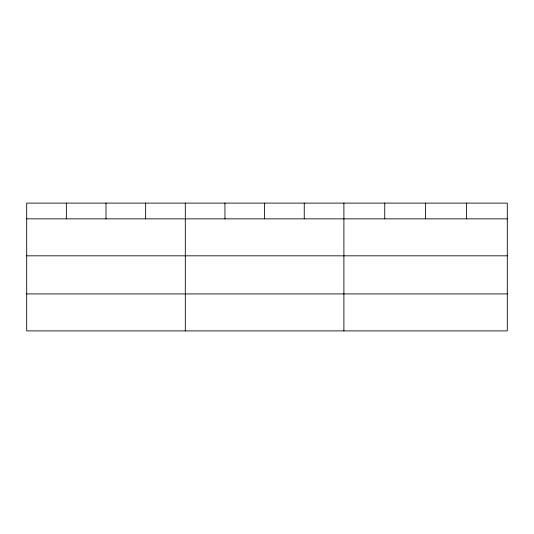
<?xml version="1.0" encoding="UTF-8"?>
<svg xmlns="http://www.w3.org/2000/svg" width="534" height="534" viewBox="0 0 534 534"><rect width="100%" height="100%" fill="white"/><g stroke="black" fill="none" stroke-linecap="round" stroke-linejoin="round"><path stroke-width="0.8" d="M507.3 255.826L507.3 203.1L26.7 203.1L26.7 330.9L507.3 330.9L507.3 255.826L26.7 255.826M26.7 218.853L507.3 218.853M26.7 293.92L507.3 293.92M466.449 203.1L466.449 218.853M425.598 203.1L425.598 218.853M384.747 203.1L384.747 218.853M343.896 203.1L343.896 330.9M304.247 203.1L304.247 218.853M264.597 203.1L264.597 218.853M224.947 203.1L224.947 218.853M185.298 203.1L185.298 330.9M145.648 203.1L145.648 218.853M105.999 203.1L105.999 218.853M66.35 203.1L66.35 218.853"/></g></svg>
